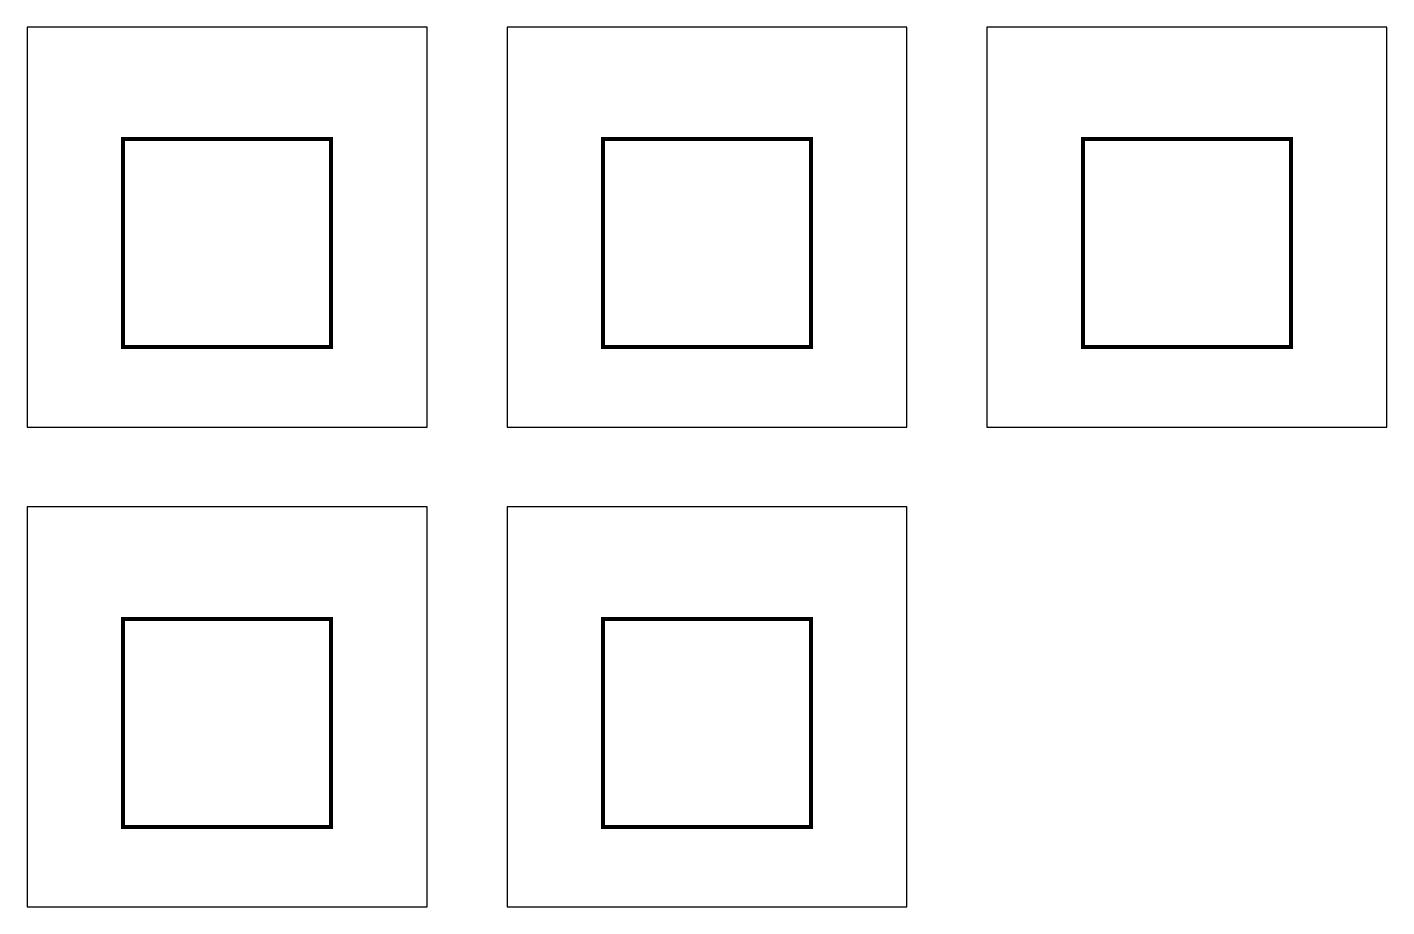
# Model space of a CAD drawing. Header units: metres. Extents: x 10 to 180, y 167 to 277.
import ezdxf

# ---------------------------------------------------------------- set-up
doc = ezdxf.new("R2010")
doc.units = ezdxf.units.M

msp = doc.modelspace()

# ---------------------------------------------------------------- linework, layer by layer
for points in [[(10, 227), (60, 227), (60, 277), (10, 277), (10, 227)], [(70, 227), (120, 227), (120, 277), (70, 277), (70, 227)], [(130, 227), (180, 227), (180, 277), (130, 277), (130, 227)], [(10, 167), (60, 167), (60, 217), (10, 217), (10, 167)], [(70, 167), (120, 167), (120, 217), (70, 217), (70, 167)]]:
    msp.add_lwpolyline(points, close=True)
at = {"const_width": 0.5}
for points in [[(22, 237), (48, 237), (48, 263), (22, 263), (22, 237)], [(82, 237), (108, 237), (108, 263), (82, 263), (82, 237)], [(142, 237), (168, 237), (168, 263), (142, 263), (142, 237)], [(22, 177), (48, 177), (48, 203), (22, 203), (22, 177)], [(82, 177), (108, 177), (108, 203), (82, 203), (82, 177)]]:
    msp.add_lwpolyline(points, close=True, dxfattribs=at)

doc.saveas('drawing.dxf')
